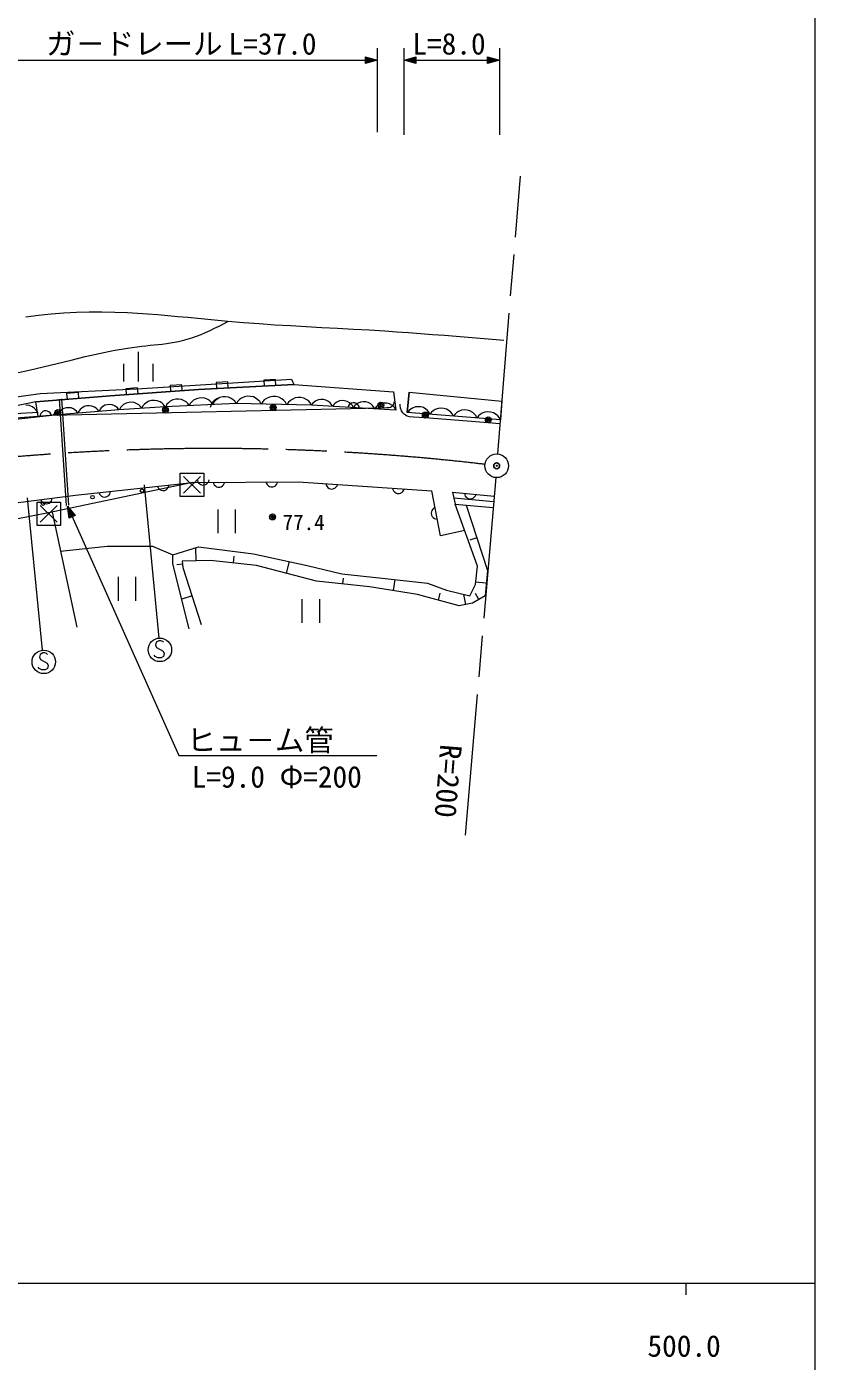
# Model space of a CAD drawing. Units: millimetres, scale not verified. Extents: x 40000 to 680000, y 20000 to 380000.
# Drawn here: x 511947 to 579000, y 198357 to 311817 of the extents above; entities that cross this region are included whole.
import ezdxf
from ezdxf.enums import TextEntityAlignment as Align

# ---------------------------------------------------------------- set-up
doc = ezdxf.new("R2010")
doc.units = ezdxf.units.MM
doc.header["$LTSCALE"] = 1000
doc.header["$PDMODE"] = 32
doc.header["$PDSIZE"] = 500
doc.linetypes.add('CHAIN', pattern=[18.5, 12, -1.5, 3.5, -1.5])
for name, color, linetype, lineweight in [('M-BGD', 7, 'Continuous', 13), ('M-BGD-EXST', 7, 'Continuous', 13), ('M-BMK', 2, 'CHAIN', 13), ('M-BMK-ROW', 30, 'Continuous', 13), ('M-BMK-SRVR', 3, 'Continuous', 13), ('M-STR-HTXT', 7, 'Continuous', 13), ('M-TTL-BAND', 7, 'Continuous', 13)]:
    doc.layers.add(name, color=color, linetype=linetype, lineweight=lineweight)
doc.layers.add('M-OTRS', color=6, linetype='Continuous')
doc.styles.add('ＭＳ ゴシック', font='')
doc.styles.get('ＭＳ ゴシック').set_extended_font_data('MS Gothic')

msp = doc.modelspace()

# ---------------------------------------------------------------- linework, layer by layer
at = {"layer": 'M-BGD'}
for p, q in [((521435, 284173), (521435, 281656)), ((520185, 283166), (520185, 281656)), ((522685, 283166), (522685, 281656)), ((521274, 281039), (534455, 281865)), ((525133, 281383), (524136, 281310)), ((525170, 280884), (525133, 281383)), ((534658, 281401), (526549, 280985)), ((526549, 280985), (534658, 281401)), ((529050, 281614), (528051, 281562)), ((528051, 281562), (528077, 281063)), ((529076, 281114), (529050, 281614)), ((533105, 281822), (532106, 281771)), ((532106, 281771), (532132, 281271)), ((533130, 281323), (533105, 281822)), ((534455, 281865), (534658, 281401)), ((534658, 281401), (543132, 280781)), ((506211, 279682), (513106, 280636)), ((519037, 280438), (512730, 279924)), ((512730, 279924), (519037, 280438)), ((513106, 280636), (521274, 281039)), ((516341, 280720), (515344, 280639)), ((515344, 280639), (515385, 280140)), ((516382, 280222), (516341, 280720)), ((526549, 280985), (519037, 280438)), ((519037, 280438), (526549, 280985)), ((521377, 281109), (520380, 281037)), ((520380, 281037), (520416, 280538)), ((521413, 280611), (521377, 281109)), ((524136, 281310), (524172, 280812)), ((526855, 280254), (526616, 280243)), ((527097, 280225), (526855, 280254)), ((528376, 280284), (528141, 280153)), ((528613, 280336), (528376, 280284)), ((528853, 280347), (528613, 280336)), ((529095, 280318), (528853, 280347)), ((529340, 280209), (529095, 280318)), ((530465, 280359), (530210, 280239)), ((530718, 280395), (530465, 280359)), ((530970, 280389), (530718, 280395)), ((531221, 280341), (530970, 280389)), ((531469, 280209), (531221, 280341)), ((532597, 280335), (532330, 280210)), ((532862, 280373), (532597, 280335)), ((533126, 280366), (532862, 280373)), ((533389, 280316), (533126, 280366)), ((533649, 280177), (533389, 280316)), ((534764, 280254), (534509, 280134)), ((535017, 280290), (534764, 280254)), ((535268, 280284), (535017, 280290)), ((535519, 280236), (535268, 280284)), ((543132, 280781), (543333, 279225)), ((544457, 280737), (544305, 279008)), ((544305, 279008), (544457, 280737)), ((544457, 280737), (552354, 279973)), ((512730, 279924), (505871, 278504)), ((512144, 279609), (511866, 279640)), ((512427, 279486), (512144, 279609)), ((512618, 279358), (512427, 279486)), ((512763, 279227), (512618, 279358)), ((512936, 278678), (512730, 279924)), ((512913, 279005), (512763, 279227)), ((513443, 279150), (513328, 279098)), ((513602, 279165), (513443, 279150)), ((513726, 279137), (513602, 279165)), ((513831, 279087), (513726, 279137)), ((542071, 279391), (514076, 278755)), ((519792, 279249), (514597, 278833)), ((514790, 279122), (514697, 279012)), ((514707, 280162), (515294, 271114)), ((514918, 279234), (514790, 279122)), ((514907, 280175), (515493, 271127)), ((515113, 279352), (514918, 279234)), ((515314, 279402), (515113, 279352)), ((515517, 279419), (515314, 279402)), ((515723, 279401), (515517, 279419)), ((515934, 279316), (515723, 279401)), ((516078, 279225), (515934, 279316)), ((516188, 279131), (516078, 279225)), ((516303, 278970), (516188, 279131)), ((516396, 279158), (516303, 278970)), ((516496, 279274), (516396, 279158)), ((516630, 279393), (516496, 279274)), ((516837, 279518), (516630, 279393)), ((517050, 279571), (516837, 279518)), ((517265, 279588), (517050, 279571)), ((517483, 279570), (517265, 279588)), ((517707, 279479), (517483, 279570)), ((517859, 279383), (517707, 279479)), ((517975, 279284), (517859, 279383)), ((518097, 279113), (517975, 279284)), ((518186, 279291), (518097, 279113)), ((518279, 279401), (518186, 279291)), ((518407, 279513), (518279, 279401)), ((518602, 279631), (518407, 279513)), ((518802, 279681), (518602, 279631)), ((519006, 279698), (518802, 279681)), ((519212, 279680), (519006, 279698)), ((519423, 279595), (519212, 279680)), ((519567, 279504), (519423, 279595)), ((519677, 279410), (519567, 279504)), ((519792, 279249), (519677, 279410)), ((523723, 279508), (519792, 279249)), ((519933, 279449), (519832, 279252)), ((520039, 279570), (519933, 279449)), ((520184, 279694), (520039, 279570)), ((520404, 279822), (520184, 279694)), ((520629, 279875), (520404, 279822)), ((520856, 279890), (520629, 279875)), ((521086, 279867), (520856, 279890)), ((521321, 279768), (521086, 279867)), ((521480, 279665), (521321, 279768)), ((521602, 279558), (521480, 279665)), ((521728, 279376), (521602, 279558)), ((521834, 279584), (521728, 279376)), ((521946, 279711), (521834, 279584)), ((522098, 279842), (521946, 279711)), ((522330, 279977), (522098, 279842)), ((522566, 280033), (522330, 279977)), ((522806, 280049), (522566, 280033)), ((523048, 280024), (522806, 280049)), ((523295, 279920), (523048, 280024)), ((523463, 279811), (523295, 279920)), ((523591, 279699), (523463, 279811)), ((523723, 279508), (523591, 279699)), ((529760, 279788), (523723, 279508)), ((523877, 279715), (523767, 279510)), ((523991, 279840), (523877, 279715)), ((524146, 279968), (523991, 279840)), ((524380, 280099), (524146, 279968)), ((524618, 280150), (524380, 280099)), ((524857, 280161), (524618, 280150)), ((525099, 280132), (524857, 280161)), ((525344, 280023), (525099, 280132)), ((525510, 279911), (525344, 280023)), ((525635, 279797), (525510, 279911)), ((525764, 279602), (525635, 279797)), ((525875, 279808), (525764, 279602)), ((525989, 279933), (525875, 279808)), ((526143, 280061), (525989, 279933)), ((526378, 280192), (526143, 280061)), ((526616, 280243), (526378, 280192)), ((527342, 280116), (527097, 280225)), ((527508, 280004), (527342, 280116)), ((527633, 279890), (527508, 280004)), ((527628, 279690), (527546, 279449)), ((527750, 279891), (527628, 279690)), ((527762, 279695), (527633, 279890)), ((527952, 280090), (527750, 279891)), ((527873, 279901), (527762, 279695)), ((527987, 280026), (527873, 279901)), ((528153, 280209), (527952, 280090)), ((528141, 280153), (527987, 280026)), ((529505, 280097), (529340, 280209)), ((529631, 279982), (529505, 280097)), ((529760, 279788), (529631, 279982)), ((536177, 279632), (529760, 279788)), ((529910, 279995), (529779, 279788)), ((530039, 280118), (529910, 279995)), ((530210, 280239), (530039, 280118)), ((531634, 280079), (531469, 280209)), ((531757, 279950), (531634, 280079)), ((531878, 279737), (531757, 279950)), ((532015, 279953), (531878, 279737)), ((532151, 280082), (532015, 279953)), ((532330, 280210), (532151, 280082)), ((533822, 280041), (533649, 280177)), ((533951, 279906), (533822, 280041)), ((534077, 279683), (533951, 279906)), ((534209, 279890), (534077, 279683)), ((534338, 280013), (534209, 279890)), ((534509, 280134), (534338, 280013)), ((535768, 280104), (535519, 280236)), ((535933, 279974), (535768, 280104)), ((536056, 279845), (535933, 279974)), ((536177, 279632), (536056, 279845)), ((536263, 279807), (536145, 279633)), ((543333, 279225), (536177, 279632)), ((543333, 279225), (536177, 279632)), ((536377, 279909), (536263, 279807)), ((536527, 280008), (536377, 279909)), ((536749, 280104), (536527, 280008)), ((536966, 280128), (536749, 280104)), ((537182, 280115), (536966, 280128)), ((537396, 280067), (537182, 280115)), ((537605, 279947), (537396, 280067)), ((537743, 279831), (537605, 279947)), ((537844, 279717), (537743, 279831)), ((537942, 279531), (537844, 279717)), ((538060, 279705), (537942, 279531)), ((538174, 279807), (538060, 279705)), ((538324, 279906), (538174, 279807)), ((538546, 280002), (538324, 279906)), ((538763, 280026), (538546, 280002)), ((538979, 280013), (538763, 280026)), ((539193, 279965), (538979, 280013)), ((539402, 279845), (539193, 279965)), ((539303, 279574), (539256, 279457)), ((539368, 279671), (539303, 279574)), ((539474, 279765), (539368, 279671)), ((539540, 279729), (539402, 279845)), ((539577, 279819), (539474, 279765)), ((539642, 279615), (539540, 279729)), ((539699, 279852), (539577, 279819)), ((539739, 279429), (539642, 279615)), ((539859, 279843), (539699, 279852)), ((539857, 279603), (539739, 279429)), ((539971, 279705), (539857, 279603)), ((539976, 279796), (539859, 279843)), ((540121, 279804), (539971, 279705)), ((540073, 279731), (539976, 279796)), ((540167, 279625), (540073, 279731)), ((540343, 279900), (540121, 279804)), ((540221, 279522), (540167, 279625)), ((540254, 279400), (540221, 279522)), ((540560, 279924), (540343, 279900)), ((540776, 279911), (540560, 279924)), ((540990, 279863), (540776, 279911)), ((541199, 279743), (540990, 279863)), ((541337, 279627), (541199, 279743)), ((541439, 279513), (541337, 279627)), ((541536, 279327), (541439, 279513)), ((541654, 279501), (541536, 279327)), ((541768, 279603), (541654, 279501)), ((541918, 279702), (541768, 279603)), ((542140, 279798), (541918, 279702)), ((542570, 279402), (542071, 279391)), ((542358, 279821), (542140, 279798)), ((542573, 279809), (542358, 279821)), ((542730, 279406), (542570, 279402)), ((542787, 279761), (542573, 279809)), ((542869, 279449), (542730, 279406)), ((542996, 279641), (542787, 279761)), ((542968, 279511), (542869, 279449)), ((543066, 279614), (542968, 279511)), ((543134, 279525), (542996, 279641)), ((543123, 279715), (543066, 279614)), ((543161, 279836), (543123, 279715)), ((543236, 279411), (543134, 279525)), ((543159, 279916), (543161, 279836)), ((543333, 279225), (543236, 279411)), ((543693, 279601), (543702, 279721)), ((543718, 279397), (543693, 279601)), ((543819, 279147), (543718, 279397)), ((543927, 278977), (543819, 279147)), ((544478, 279187), (544349, 279005)), ((544600, 279292), (544478, 279187)), ((544761, 279395), (544600, 279292)), ((544997, 279491), (544761, 279395)), ((545227, 279511), (544997, 279491)), ((545454, 279493), (545227, 279511)), ((545679, 279437), (545454, 279493)), ((545897, 279305), (545679, 279437)), ((546040, 279178), (545897, 279305)), ((546144, 279055), (546040, 279178)), ((546508, 279158), (546379, 279047)), ((546677, 279265), (546508, 279158)), ((546925, 279367), (546677, 279265)), ((547168, 279388), (546925, 279367)), ((547407, 279369), (547168, 279388)), ((547643, 279310), (547407, 279369)), ((547873, 279171), (547643, 279310)), ((548023, 279038), (547873, 279171)), ((548919, 279209), (548671, 279108)), ((549162, 279231), (548919, 279209)), ((549401, 279212), (549162, 279231)), ((549637, 279153), (549401, 279212)), ((549867, 279013), (549637, 279153)), ((552354, 279973), (552225, 278383)), ((514076, 278755), (505146, 277798)), ((512936, 278678), (505959, 278154)), ((512913, 279005), (508318, 278760)), ((514191, 278801), (512936, 278678)), ((513094, 278814), (513066, 278691)), ((513144, 278920), (513094, 278814)), ((513234, 279029), (513144, 278920)), ((513328, 279098), (513234, 279029)), ((513940, 278997), (513831, 279087)), ((514010, 278904), (513940, 278997)), ((514061, 278788), (514010, 278904)), ((514597, 278833), (514191, 278801)), ((514219, 278843), (514198, 278801)), ((514241, 278869), (514219, 278843)), ((514271, 278896), (514241, 278869)), ((514317, 278923), (514271, 278896)), ((514364, 278935), (514317, 278923)), ((514412, 278939), (514364, 278935)), ((514461, 278935), (514412, 278939)), ((514510, 278915), (514461, 278935)), ((514544, 278893), (514510, 278915)), ((514570, 278871), (514544, 278893)), ((514597, 278833), (514570, 278871)), ((514697, 279012), (514609, 278834)), ((544078, 278845), (543927, 278977)), ((544308, 278706), (544078, 278845)), ((552225, 278383), (544305, 279008)), ((544504, 278651), (544308, 278706)), ((544823, 278627), (544504, 278651)), ((545821, 278551), (544823, 278627)), ((551175, 278144), (545821, 278551)), ((546243, 278855), (546144, 279055)), ((546379, 279047), (546243, 278855)), ((548133, 278908), (548023, 279038)), ((548237, 278698), (548133, 278908)), ((548373, 278889), (548237, 278698)), ((548502, 279000), (548373, 278889)), ((548671, 279108), (548502, 279000)), ((550017, 278880), (549867, 279013)), ((550127, 278750), (550017, 278880)), ((550231, 278540), (550127, 278750)), ((550367, 278731), (550231, 278540)), ((550496, 278842), (550367, 278731)), ((550664, 278950), (550496, 278842)), ((550913, 279052), (550664, 278950)), ((551156, 279073), (550913, 279052)), ((551395, 279054), (551156, 279073)), ((552172, 278068), (551175, 278144)), ((551631, 278995), (551395, 279054)), ((551861, 278856), (551631, 278995)), ((552011, 278723), (551861, 278856)), ((552121, 278593), (552011, 278723)), ((552225, 278383), (552121, 278593)), ((526038, 273080), (513804, 270490)), ((516101, 271985), (526038, 273080)), ((519056, 272190), (519082, 272314)), ((523057, 272752), (523110, 272637)), ((523110, 272637), (523180, 272544)), ((523180, 272544), (523291, 272456)), ((523291, 272456), (523397, 272407)), ((523397, 272407), (523520, 272380)), ((523520, 272380), (523679, 272398)), ((523679, 272398), (523794, 272451)), ((523794, 272451), (523887, 272521)), ((523887, 272521), (523976, 272632)), ((523976, 272632), (524024, 272738)), ((524024, 272738), (524051, 272861)), ((526038, 273080), (535043, 273128)), ((526460, 273272), (526501, 273152)), ((526501, 273152), (526562, 273052)), ((526562, 273052), (526663, 272952)), ((526663, 272952), (526764, 272893)), ((526764, 272893), (526884, 272853)), ((526884, 272853), (527044, 272855)), ((527044, 272855), (527164, 272896)), ((527164, 272896), (527263, 272957)), ((527263, 272957), (527362, 273059)), ((527362, 273059), (527421, 273160)), ((527421, 273160), (527460, 273281)), ((527790, 273090), (527830, 272970)), ((527830, 272970), (527891, 272870)), ((527891, 272870), (527991, 272771)), ((527991, 272771), (528092, 272711)), ((528092, 272711), (528212, 272672)), ((528212, 272672), (528372, 272673)), ((528372, 272673), (528492, 272713)), ((528492, 272713), (528591, 272774)), ((528591, 272774), (528691, 272874)), ((528691, 272874), (528750, 272975)), ((528750, 272975), (528790, 273095)), ((532292, 273114), (532333, 272994)), ((532333, 272994), (532393, 272894)), ((532393, 272894), (532494, 272795)), ((532494, 272795), (532594, 272735)), ((532594, 272735), (532714, 272696)), ((532714, 272696), (532874, 272697)), ((532874, 272697), (532994, 272737)), ((532994, 272737), (533094, 272798)), ((533094, 272798), (533193, 272898)), ((533193, 272898), (533253, 272999)), ((533253, 272999), (533292, 273119)), ((535043, 273128), (546396, 272364)), ((537383, 272971), (537415, 272848)), ((537415, 272848), (537468, 272744)), ((537468, 272744), (537561, 272638)), ((537561, 272638), (537656, 272571)), ((537656, 272571), (537774, 272523)), ((537774, 272523), (537933, 272513)), ((537933, 272513), (538056, 272545)), ((538056, 272545), (538159, 272598)), ((538159, 272598), (538266, 272691)), ((538266, 272691), (538332, 272787)), ((538332, 272787), (538380, 272904)), ((543059, 272589), (543091, 272466)), ((543091, 272466), (543144, 272362)), ((543144, 272362), (543237, 272256)), ((543836, 272216), (543942, 272309)), ((543942, 272309), (544009, 272405)), ((544009, 272405), (544057, 272522)), ((547132, 268544), (546396, 272364)), ((506276, 270757), (516101, 271985)), ((513125, 271613), (513179, 271499)), ((513179, 271499), (513251, 271407)), ((513251, 271407), (513363, 271320)), ((513363, 271320), (513470, 271273)), ((513470, 271273), (513594, 271248)), ((513594, 271248), (513752, 271268)), ((513752, 271268), (513867, 271323)), ((513867, 271323), (513958, 271395)), ((513958, 271395), (514045, 271506)), ((514045, 271506), (514092, 271613)), ((514092, 271613), (514117, 271737)), ((518088, 272204), (518141, 272089)), ((518141, 272089), (518212, 271996)), ((518212, 271996), (518322, 271908)), ((518322, 271908), (518428, 271859)), ((518428, 271859), (518552, 271833)), ((518552, 271833), (518711, 271850)), ((518711, 271850), (518826, 271903)), ((518826, 271903), (518919, 271974)), ((518919, 271974), (519007, 272084)), ((519007, 272084), (519056, 272190)), ((543237, 272256), (543333, 272189)), ((543333, 272189), (543450, 272141)), ((543450, 272141), (543609, 272131)), ((543609, 272131), (543732, 272163)), ((543732, 272163), (543836, 272216)), ((548150, 272243), (551682, 271909)), ((548150, 272243), (548384, 271234)), ((548264, 271750), (551641, 271455)), ((550277, 265966), (548384, 271234)), ((548384, 271234), (551597, 270954)), ((549161, 272147), (549189, 272023)), ((549189, 272023), (549240, 271917)), ((549240, 271917), (549330, 271808)), ((549330, 271808), (549424, 271738)), ((549424, 271738), (549540, 271687)), ((549540, 271687), (549699, 271672)), ((549699, 271672), (549822, 271701)), ((549822, 271701), (549927, 271752)), ((549927, 271752), (550036, 271842)), ((550036, 271842), (550105, 271937)), ((550105, 271937), (550156, 272053)), ((513804, 270490), (506377, 269024)), ((514114, 270556), (516206, 260761)), ((515403, 271055), (516069, 270253)), ((515558, 270022), (515403, 271055)), ((515518, 270798), (515979, 270257)), ((515615, 270092), (515518, 270798)), ((516069, 270253), (515558, 270022)), ((515583, 270651), (515890, 270261)), ((515671, 270161), (515583, 270651)), ((515979, 270257), (515615, 270092)), ((515890, 270261), (515671, 270161)), ((515682, 270431), (515801, 270264)), ((515728, 270231), (515682, 270431)), ((515801, 270264), (515728, 270231)), ((528189, 270782), (528189, 268768)), ((529709, 268768), (529709, 270782)), ((546353, 270579), (546336, 270453)), ((546336, 270453), (546367, 270296)), ((546393, 270688), (546353, 270579)), ((546367, 270296), (546429, 270186)), ((546472, 270805), (546393, 270688)), ((546429, 270186), (546506, 270099)), ((546559, 270883), (546472, 270805)), ((546506, 270099), (546623, 270020)), ((546669, 270945), (546559, 270883)), ((549324, 271152), (551122, 265590)), ((546623, 270020), (546733, 269980)), ((546733, 269980), (546858, 269963)), ((549190, 268991), (547132, 268544)), ((550223, 268371), (549620, 268174)), ((514823, 267234), (518790, 267658)), ((518790, 267658), (522637, 267658)), ((522637, 267658), (524381, 266932)), ((524381, 266932), (526544, 267597)), ((524381, 266145), (524381, 266932)), ((526364, 266417), (526336, 267533)), ((526544, 267597), (531233, 266992)), ((529520, 266236), (529582, 266814)), ((531233, 266992), (535801, 266024)), ((525763, 260640), (524381, 266145)), ((525192, 266115), (524723, 266062)), ((527566, 266448), (525162, 266387)), ((525162, 266387), (525222, 265843)), ((525222, 265843), (526785, 261003)), ((531473, 266024), (527566, 266448)), ((536583, 264693), (531473, 266024)), ((534028, 265359), (534282, 266346)), ((535801, 266024), (538746, 265298)), ((550107, 264391), (550277, 265966)), ((551122, 265590), (550930, 263419)), ((519713, 265034), (519713, 263021)), ((521234, 263021), (521234, 265034)), ((541091, 264209), (536583, 264693)), ((538746, 265298), (542173, 264935)), ((538837, 264451), (538889, 264948)), ((542173, 264935), (546020, 264512)), ((543134, 263876), (543285, 264813)), ((546020, 264512), (547642, 263907)), ((549626, 263423), (550107, 264391)), ((551026, 264505), (550091, 264588)), ((526003, 263423), (525135, 263139)), ((545178, 263544), (541091, 264209)), ((548724, 262576), (545178, 263544)), ((546951, 263060), (547114, 263662)), ((547642, 263907), (549626, 263423)), ((549295, 262697), (549118, 263547)), ((550930, 263419), (549866, 262818)), ((550398, 263118), (550105, 263644)), ((535342, 263159), (535342, 261146)), ((536862, 261146), (536862, 263159)), ((549866, 262818), (548724, 262576))]:
    msp.add_line(p, q, dxfattribs=at)
for points in [[(552525, 285130), (551511, 285217), (550498, 285303), (549485, 285389), (548472, 285473), (547458, 285555), (546445, 285635), (545431, 285712), (544416, 285786), (543402, 285857), (542387, 285924), (541054, 286005), (539721, 286080), (538387, 286153), (537053, 286224), (535719, 286296), (534386, 286372), (533053, 286453), (531721, 286542), (530391, 286641), (529061, 286752), (528207, 286830), (527354, 286913), (526501, 286997), (525648, 287082), (524795, 287165), (523941, 287245), (523086, 287319), (522231, 287386), (521374, 287444), (520516, 287491), (519433, 287533), (518349, 287552), (517264, 287548), (516179, 287520), (515096, 287465), (514016, 287384), (512939, 287274), (511867, 287134)], [(510967, 282373), (512160, 282624), (513350, 282898), (514538, 283186), (515727, 283478), (516917, 283765), (518111, 284036), (519311, 284282), (520518, 284493), (521734, 284659), (522083, 284698), (522433, 284733), (522782, 284768), (523132, 284803), (523480, 284841), (523827, 284884), (524173, 284932), (524516, 284988), (524857, 285053), (525194, 285130), (525595, 285239), (525991, 285365), (526384, 285505), (526773, 285659), (527159, 285824), (527542, 285998), (527924, 286180), (528304, 286368), (528682, 286559), (529061, 286752)]]:
    msp.add_lwpolyline(points, dxfattribs=at)
for centre, radius in [((514601, 279017), 250), ((514601, 279017), 150), ((523755, 279225), 250), ((523755, 279225), 150), ((523755, 279225), 50), ((532910, 279433), 250), ((532910, 279433), 150), ((532910, 279433), 50), ((542065, 279641), 250), ((542065, 279641), 150), ((542065, 279641), 50), ((514601, 279017), 50), ((521746, 272373), 150), ((513333, 271271), 150), ((517539, 271822), 150)]:
    msp.add_circle(centre, radius, dxfattribs=at)
for centre, major_axis in [((545839, 278802), (0, 252)), ((545839, 278802), (0, 151)), ((545839, 278802), (0, 50.3)), ((551194, 278395), (0, 252)), ((551194, 278395), (0, 151)), ((551194, 278395), (0, 50.3)), ((532856, 270138), (0, 252)), ((532856, 270138), (0, 151)), ((532856, 270138), (0, 50.3))]:
    msp.add_ellipse(centre, major_axis=major_axis, ratio=0.993543, dxfattribs=at)
at = {"layer": 'M-BGD-EXST'}
for p, q in [((521938, 272857), (523176, 259837)), ((513304, 258813), (512028, 271765)), ((522951, 259481), (522911, 259241)), ((522911, 259241), (522991, 259041)), ((523191, 259601), (522951, 259481)), ((522991, 259041), (523551, 258721)), ((523351, 259601), (523191, 259601)), ((523511, 259561), (523351, 259601)), ((523591, 259481), (523511, 259561)), ((523551, 258721), (523631, 258521)), ((513082, 258458), (513042, 258218)), ((513042, 258218), (513122, 258018)), ((513322, 258578), (513082, 258458)), ((513122, 258018), (513682, 257698)), ((513482, 258578), (513322, 258578)), ((513642, 258538), (513482, 258578)), ((513722, 258458), (513642, 258538)), ((513682, 257698), (513762, 257498)), ((522871, 258281), (522791, 258401)), ((523111, 258161), (522871, 258281)), ((523391, 258161), (523111, 258161)), ((523591, 258281), (523391, 258161)), ((523631, 258521), (523591, 258281)), ((513002, 257258), (512922, 257378)), ((513242, 257138), (513002, 257258)), ((513522, 257138), (513242, 257138)), ((513722, 257258), (513522, 257138)), ((513762, 257498), (513722, 257258))]:
    msp.add_line(p, q, dxfattribs=at)
for centre in [(523271, 258841), (513402, 257818)]:
    msp.add_circle(centre, 1000, dxfattribs=at)
at = {"layer": 'M-BMK'}
for p, q in [((551993, 275493), (553929, 299111)), ((551825, 273487), (549228, 243048))]:
    msp.add_line(p, q, dxfattribs=at)
msp.add_ellipse((527792, 74647), major_axis=(0, 201312), ratio=0.993543, start_param=6.1673064, end_param=6.4313375, dxfattribs=at)
at = {"layer": 'M-BMK-ROW'}
for p, q in [((524998, 271870), (524998, 273870)), ((524998, 273870), (526998, 273870)), ((525278, 272150), (526718, 273590)), ((525278, 273590), (526718, 272150)), ((526998, 273870), (526998, 271870)), ((512825, 269405), (512825, 271405)), ((512825, 271405), (514825, 271405)), ((514825, 271405), (514825, 269405)), ((526998, 271870), (524998, 271870)), ((513105, 269685), (514545, 271125)), ((513105, 271125), (514545, 269685)), ((514825, 269405), (512825, 269405))]:
    msp.add_line(p, q, dxfattribs=at)
at = {"layer": 'M-BMK-SRVR'}
for major_axis in [(0, 1007), (0, 40.3)]:
    msp.add_ellipse((551910, 274490), major_axis=major_axis, ratio=0.993543, dxfattribs=at)
at = {"layer": 'M-OTRS'}
msp.add_point((551910, 274490), dxfattribs=at)
at = {"layer": 'M-STR-HTXT'}
for p, q in [((541750, 309985), (541750, 302858)), ((544045, 302614), (544045, 309985)), ((552141, 309985), (552141, 302614)), ((505258, 308979), (541750, 308979)), ((540749, 308697), (540749, 309261)), ((540749, 309261), (541750, 308979)), ((541750, 308979), (540749, 308697)), ((540789, 308778), (540789, 309180)), ((540789, 309180), (541469, 308979)), ((541469, 308979), (540789, 308778)), ((540829, 308858), (540829, 309100)), ((540829, 309100), (541309, 308979)), ((541309, 308979), (540829, 308858)), ((540869, 308939), (540869, 309019)), ((540869, 309019), (541069, 308979)), ((541069, 308979), (540869, 308939)), ((544045, 308979), (545045, 309261)), ((544045, 308979), (552141, 308979)), ((545045, 308697), (544045, 308979)), ((544325, 308979), (545005, 309180)), ((545005, 308778), (544325, 308979)), ((544485, 308979), (544965, 309100)), ((544965, 308858), (544485, 308979)), ((544725, 308979), (544925, 309019)), ((544925, 308939), (544725, 308979)), ((544925, 309019), (544925, 308939)), ((544965, 309100), (544965, 308858)), ((545005, 309180), (545005, 308778)), ((545045, 309261), (545045, 308697)), ((551141, 308697), (551141, 309261)), ((551141, 309261), (552141, 308979)), ((552141, 308979), (551141, 308697)), ((551181, 308778), (551181, 309180)), ((551181, 309180), (551861, 308979)), ((551861, 308979), (551181, 308778)), ((551221, 308858), (551221, 309100)), ((551221, 309100), (551701, 308979)), ((551701, 308979), (551221, 308858)), ((551261, 308939), (551261, 309019)), ((551261, 309019), (551461, 308979)), ((551461, 308979), (551261, 308939)), ((515403, 271055), (524895, 249858)), ((524895, 249858), (541729, 249858))]:
    msp.add_line(p, q, dxfattribs=at)
at = {"layer": 'M-TTL-BAND'}
for p, q in [((579000, 20000), (579000, 370000)), ((40000, 205000), (579000, 205000)), ((568000, 205000), (568000, 204000))]:
    msp.add_line(p, q, dxfattribs=at)

# ---------------------------------------------------------------- texts
at = {"layer": 'M-STR-HTXT', "style": 'ＭＳ ゴシック'}
for s, height, p in [('ガ－ドレール', 1833, (513595, 308900)), ('L=37.0', 1833, (529108, 308895)), ('L=8.0', 1833, (544736, 308900)), ('77.4', 1320, (533697, 268626)), ('ヒュ－ム管', 1833, (525552, 249695)), ('L=9.0 Φ=200', 1833, (525970, 246578))]:
    msp.add_text(s, height=height, dxfattribs=at).set_placement(p, align=Align.BOTTOM_LEFT)
msp.add_text('R=200', height=1833, rotation=265.43, dxfattribs=at).set_placement((546578, 250903), align=Align.BOTTOM_LEFT)
at = {"layer": 'M-TTL-BAND', "style": 'ＭＳ ゴシック'}
msp.add_text('500.0', height=1833, dxfattribs=at).set_placement((567844, 198195), align=Align.BOTTOM_CENTER)

doc.saveas('drawing.dxf')
